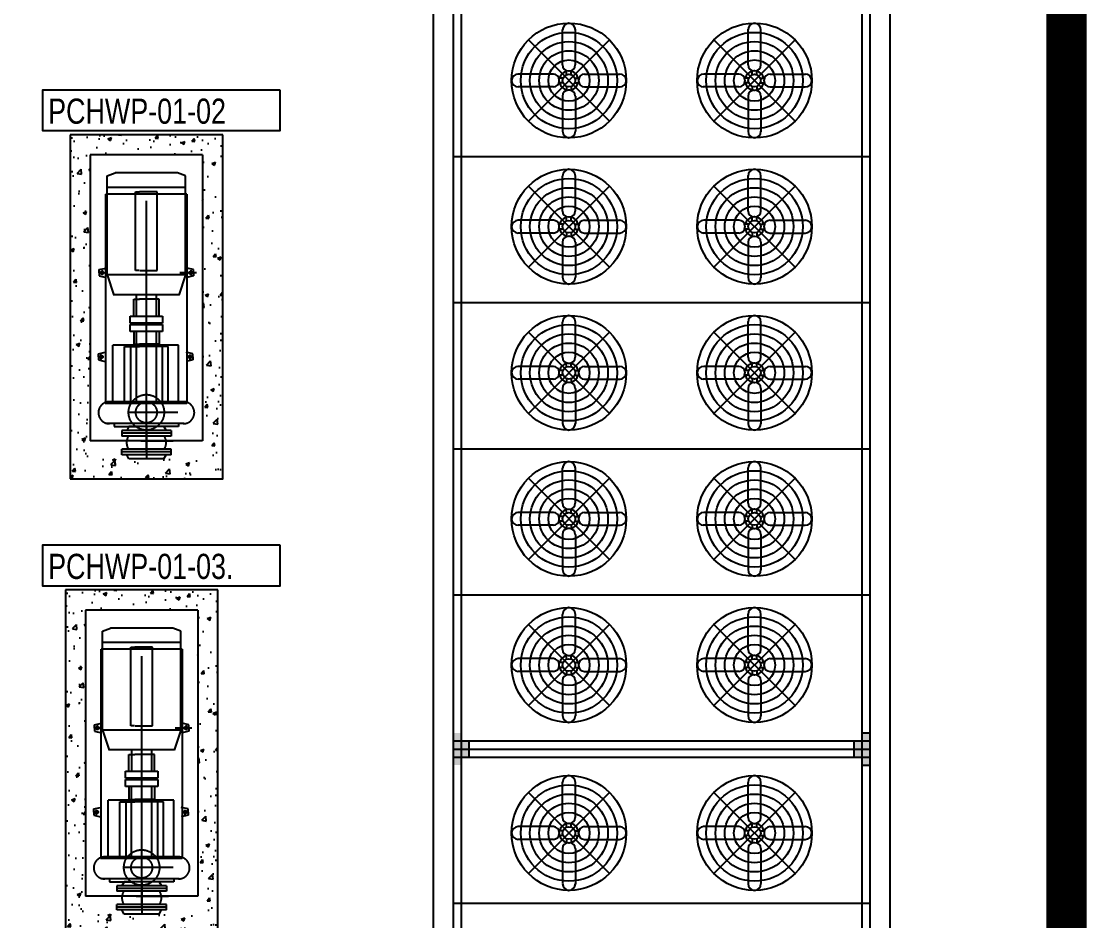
# Model space of a CAD drawing. Header units: millimetres. Extents: x -21221 to 1625077, y -149981 to 356550.
# Drawn here: x 309413 to 314710, y 138499 to 142969 of the extents above; entities that cross this region are included whole.
import ezdxf

# ---------------------------------------------------------------- set-up
doc = ezdxf.new("R2010")
doc.units = ezdxf.units.MM
doc.header["$LTSCALE"] = 1000
doc.header["$MEASUREMENT"] = 0
for name, pattern in [('CENTER', [2, 1.25, -0.25, 0.25, -0.25]), ('CENTERX2', [4, 2.5, -0.5, 0.5, -0.5]), ('DASHED', [0.75, 0.5, -0.25])]:
    doc.linetypes.add(name, pattern=pattern)
doc.layers.get('0').update_dxf_attribs({"linetype": 'CONTINUOUS'})
doc.layers.add('12- EQUIPMENT HVAC', color=12, linetype='CONTINUOUS')
doc.layers.add('HVAC-FURNITURE', color=9, linetype='CENTERX2')
doc.styles.add('STENCIL', font='stencil.shx')

# ---------------------------------------------------------------- blocks, each defined once
blk = doc.blocks.new('PCHWP-01-03')
at = {"color": 12}
for p, q in [((-279.4, 801.3), (-279.4, -621.1)), ((279.4, 801.3), (-279.4, 801.3)), ((279.4, 801.3), (279.4, -621.1)), ((-194.6, 697), (-154.3, 711.9)), ((-194.6, 639.4), (-194.6, 697)), ((154.3, 711.9), (-154.3, 711.9)), ((194.6, 697), (154.3, 711.9)), ((194.6, 639.4), (194.6, 697)), ((194.6, 639.4), (-194.6, 639.4)), ((-194.6, 204.8), (-194.6, 639.4)), ((194.6, 204.8), (194.6, 639.4)), ((-201, -434.5), (-201, 606.4)), ((-54.1, 617), (-34.2, 617)), ((-54.1, 226.4), (-54.1, 617)), ((54.1, 617), (-34.6, 617)), ((54.1, 226.4), (54.1, 617)), ((201, 606.4), (201, -434.5)), ((-234.2, 230.5), (-200.5, 238.3)), ((-234.2, 214.9), (-234.2, 230.5)), ((-234.2, 214.9), (-234.2, 199.2)), ((-220.5, 228.8), (-220.5, 203.8)), ((-36, 226.4), (-54.1, 226.4)), ((-32.8, 226.4), (54.1, 226.4)), ((234.2, 230.5), (200.5, 238.3)), ((220.5, 228.8), (220.5, 203.8)), ((234.2, 214.9), (234.2, 230.5)), ((234.2, 214.9), (234.2, 199.2)), ((-234.2, 199.2), (-200.5, 191.5)), ((194.6, 204.8), (-194.6, 204.8)), ((-194.6, 204.8), (-162.2, 104.4)), ((194.6, 204.8), (162.2, 104.4)), ((234.2, 199.2), (200.5, 191.5)), ((162.6, 105.9), (-162.6, 105.9)), ((-63.1, 83.7), (-34.2, 83.7)), ((-63.1, 1.2), (-63.1, 83.7)), ((-48.7, 0.8), (-48.7, 104.4)), ((63.1, 83.7), (-34.6, 83.7)), ((50.8, -0.7), (50.8, 104.4)), ((63.1, 1.2), (63.1, 83.7)), ((-81, -34.7), (-81, 0)), ((-81, 0), (-34.4, 0)), ((-34.4, 0), (81, 0)), ((-34.4, -34.7), (-81, -34.7)), ((-81, -41.7), (-34.4, -41.7)), ((-81, -76.4), (-81, -41.7)), ((81, -34.7), (-34.4, -34.7)), ((-34.4, -41.7), (81, -41.7)), ((81, 0), (81, -34.7)), ((81, -41.7), (81, -76.4)), ((-34.4, -76.4), (-81, -76.4)), ((-63.1, -76.4), (-63.1, -139.8)), ((81, -76.4), (-34.4, -76.4)), ((63.1, -76.4), (63.1, -139.8)), ((159.4, -144), (-167.2, -144)), ((-108.1, -426), (-108.1, -152.1)), ((-108.1, -152.1), (-33.4, -152.1)), ((-79.3, -145.2), (-79.3, -426)), ((-63.1, -139.8), (-34.2, -139.8)), ((108.1, -152.1), (-35.4, -152.1)), ((63.1, -139.8), (-34.6, -139.8)), ((79.3, -145.2), (79.3, -426)), ((108.1, -426), (108.1, -152.1)), ((-237.7, -187.3), (-204.1, -179.5)), ((-237.7, -202.9), (-237.7, -187.3)), ((-237.7, -202.9), (-237.7, -218.5)), ((-224, -216.8), (-224, -191.8)), ((230.7, -187.3), (197, -179.5)), ((217, -216.8), (217, -191.8)), ((230.7, -202.9), (230.7, -187.3)), ((230.7, -202.9), (230.7, -218.5)), ((-237.7, -218.5), (-204.1, -226.3)), ((230.7, -218.5), (197, -226.3)), ((201, -434.5), (-204.5, -434.5)), ((-159.6, -532.8), (-159.6, -549)), ((-159.6, -549), (-34.4, -549)), ((122.8, -569.4), (-122.8, -569.4)), ((-122.8, -569.4), (-122.8, -583)), ((-86.9, -549), (-98, -569.4)), ((86.9, -549), (-86.9, -549)), ((159.6, -549), (-34.4, -549)), ((86.9, -549), (98, -569.4)), ((122.8, -569.4), (122.8, -583)), ((159.6, -532.8), (159.6, -549)), ((279.4, -621.1), (-279.4, -621.1)), ((122.8, -583), (-122.8, -583)), ((-122.8, -583), (-122.8, -596.5)), ((122.8, -596.5), (-122.8, -596.5)), ((-26.7, -620.5, 45259.8), (133.9, -620.5, 45259.8)), ((-26.7, -620.5, 45259.8), (133.9, -620.5, 45259.8)), ((122.8, -583), (122.8, -596.5)), ((122.8, -662), (-122.8, -662)), ((-122.8, -675.6), (-122.8, -662)), ((122.8, -675.6), (-122.8, -675.6)), ((-122.8, -689.2), (-122.8, -675.6)), ((122.8, -675.6), (122.8, -662)), ((122.8, -689.2), (122.8, -675.6)), ((122.8, -689.2), (-122.8, -689.2)), ((-86.9, -709.6), (-98, -689.2)), ((86.9, -709.6), (-86.9, -709.6)), ((86.9, -709.6), (98, -689.2))]:
    blk.add_line(p, q, dxfattribs=at)
at = {"color": 12, "linetype": 'CENTER'}
for p, q in [((0, -677.6), (0, 711.9)), ((0, -677.6), (0, 711.9)), ((249.3, 214.9), (166.1, 214.9)), ((0, -572.6), (0, -390.5)), ((186.1, -426), (-186.1, -426)), ((157.2, -478.8), (-88.3, -478.8)), ((185.6, -534.9), (-202.6, -534.9)), ((0, -549), (0, -709.6)), ((0, -675.6), (0, -709.6))]:
    blk.add_line(p, q, dxfattribs=at)
at = {"color": 12, "linetype": 'DASHED'}
for p, q in [((201, 606.4), (-201, 606.4)), ((-49.8, -426), (-49.8, -71.2)), ((49.8, -426), (49.8, -71.2))]:
    blk.add_line(p, q, dxfattribs=at)
at = {"color": 12, "linetype": 'Continuous'}
for p, q in [((-167.2, -426), (-167.2, -144)), ((159.4, -421.2), (159.4, -144))]:
    blk.add_line(p, q, dxfattribs=at)
at = {"color": 12}
for centre, radius in [((-220.5, 214.9), 7.69), ((220.5, 214.9), 7.69), ((-224, -202.9), 7.69), ((217, -202.9), 7.69), ((0, -478.8), 88.3), ((0, -478.8), 52.5)]:
    blk.add_circle(centre, radius, dxfattribs=at)
for centre, radius, start, end in [((-184, -480.4), 54.5, 92.1357, 271.6189), ((184, -480.4), 54.5, 268.3811, 87.8643), ((-34.4, -629.3), 63.9, 149.2103, 210.7897), ((34.4, -629.3), 63.9, 329.2103, 30.7897)]:
    blk.add_arc(centre, radius, start, end, dxfattribs=at)
blk = doc.blocks.new('PCHWP-01-02')
at = {"color": 12}
for p, q in [((-302.6, 801.3), (-302.6, -621.1)), ((256.1, 801.3), (-302.6, 801.3)), ((256.1, 801.3), (256.1, -621.1)), ((-217.8, 697), (-177.6, 711.9)), ((-217.8, 639.4), (-217.8, 697)), ((131.1, 711.9), (-177.6, 711.9)), ((171.3, 697), (131.1, 711.9)), ((171.3, 639.4), (171.3, 697)), ((171.3, 639.4), (-217.8, 639.4)), ((-217.8, 204.8), (-217.8, 639.4)), ((171.3, 204.8), (171.3, 639.4)), ((-224.3, -434.5), (-224.3, 606.4)), ((-77.3, 617), (-57.5, 617)), ((-77.3, 226.4), (-77.3, 617)), ((30.8, 617), (-57.9, 617)), ((30.8, 226.4), (30.8, 617)), ((177.7, 606.4), (177.7, -434.5)), ((-257.5, 230.5), (-223.8, 238.3)), ((-257.5, 214.9), (-257.5, 230.5)), ((-257.5, 214.9), (-257.5, 199.2)), ((-243.8, 228.8), (-243.8, 203.8)), ((-59.3, 226.4), (-77.3, 226.4)), ((-56.1, 226.4), (30.8, 226.4)), ((210.9, 230.5), (177.3, 238.3)), ((197.3, 228.8), (197.3, 203.8)), ((210.9, 214.9), (210.9, 230.5)), ((210.9, 214.9), (210.9, 199.2)), ((-257.5, 199.2), (-223.8, 191.5)), ((171.3, 204.8), (-217.8, 204.8)), ((-217.8, 204.8), (-185.4, 104.4)), ((171.3, 204.8), (138.9, 104.4)), ((210.9, 199.2), (177.3, 191.5)), ((139.4, 105.9), (-185.9, 105.9)), ((-86.3, 83.7), (-57.5, 83.7)), ((-86.3, 1.2), (-86.3, 83.7)), ((-71.9, 0.8), (-71.9, 104.4)), ((39.8, 83.7), (-57.9, 83.7)), ((27.6, -0.7), (27.6, 104.4)), ((39.8, 1.2), (39.8, 83.7)), ((-104.2, -34.7), (-104.2, 0)), ((-104.2, 0), (-57.7, 0)), ((-57.7, 0), (57.7, 0)), ((-57.7, -34.7), (-104.2, -34.7)), ((-104.2, -41.7), (-57.7, -41.7)), ((-104.2, -76.4), (-104.2, -41.7)), ((57.7, -34.7), (-57.7, -34.7)), ((-57.7, -41.7), (57.7, -41.7)), ((57.7, 0), (57.7, -34.7)), ((57.7, -41.7), (57.7, -76.4)), ((-57.7, -76.4), (-104.2, -76.4)), ((-86.3, -76.4), (-86.3, -139.8)), ((57.7, -76.4), (-57.7, -76.4)), ((39.8, -76.4), (39.8, -139.8)), ((136.1, -144), (-190.4, -144)), ((-131.4, -426), (-131.4, -152.1)), ((-131.4, -152.1), (-56.7, -152.1)), ((-102.5, -145.2), (-102.5, -426)), ((-86.3, -139.8), (-57.5, -139.8)), ((84.9, -152.1), (-58.7, -152.1)), ((39.8, -139.8), (-57.9, -139.8)), ((56, -145.2), (56, -426)), ((84.9, -426), (84.9, -152.1)), ((-261, -187.3), (-227.3, -179.5)), ((-261, -202.9), (-261, -187.3)), ((-261, -202.9), (-261, -218.5)), ((-247.3, -216.8), (-247.3, -191.8)), ((207.4, -187.3), (173.8, -179.5)), ((193.8, -216.8), (193.8, -191.8)), ((207.4, -202.9), (207.4, -187.3)), ((207.4, -202.9), (207.4, -218.5)), ((-261, -218.5), (-227.3, -226.3)), ((207.4, -218.5), (173.8, -226.3)), ((177.7, -434.5), (-227.8, -434.5)), ((-182.8, -532.8), (-182.8, -549)), ((-182.8, -549), (-57.7, -549)), ((99.5, -569.4), (-146, -569.4)), ((-146, -569.4), (-146, -583)), ((-110.2, -549), (-121.2, -569.4)), ((63.7, -549), (-110.2, -549)), ((136.3, -549), (-57.7, -549)), ((63.7, -549), (74.7, -569.4)), ((99.5, -569.4), (99.5, -583)), ((136.3, -532.8), (136.3, -549)), ((256.1, -621.1), (-302.6, -621.1)), ((99.5, -583), (-146, -583)), ((-146, -583), (-146, -596.5)), ((99.5, -596.5), (-146, -596.5)), ((-50, -620.5, 45259.8), (110.6, -620.5, 45259.8)), ((-50, -620.5, 45259.8), (110.6, -620.5, 45259.8)), ((99.5, -583), (99.5, -596.5)), ((99.5, -662), (-146, -662)), ((-146, -675.6), (-146, -662)), ((99.5, -675.6), (-146, -675.6)), ((-146, -689.2), (-146, -675.6)), ((99.5, -675.6), (99.5, -662)), ((99.5, -689.2), (99.5, -675.6)), ((99.5, -689.2), (-146, -689.2)), ((-110.2, -709.6), (-121.2, -689.2)), ((63.7, -709.6), (-110.2, -709.6)), ((63.7, -709.6), (74.7, -689.2))]:
    blk.add_line(p, q, dxfattribs=at)
at = {"color": 12, "linetype": 'CENTER'}
for p, q in [((-23.3, -677.6), (-23.3, 711.9)), ((-23.3, -677.6), (-23.3, 711.9)), ((226, 214.9), (142.8, 214.9)), ((-23.3, -572.6), (-23.3, -390.5)), ((162.8, -426), (-209.3, -426)), ((133.9, -478.8), (-111.6, -478.8)), ((162.3, -534.9), (-225.9, -534.9)), ((-23.3, -549), (-23.3, -709.6)), ((-23.3, -675.6), (-23.3, -709.6))]:
    blk.add_line(p, q, dxfattribs=at)
at = {"color": 12, "linetype": 'DASHED'}
for p, q in [((177.7, 606.4), (-224.3, 606.4)), ((-73.1, -426), (-73.1, -71.2)), ((26.6, -426), (26.6, -71.2))]:
    blk.add_line(p, q, dxfattribs=at)
at = {"color": 12, "linetype": 'Continuous'}
for p, q in [((-190.4, -426), (-190.4, -144)), ((136.1, -421.2), (136.1, -144))]:
    blk.add_line(p, q, dxfattribs=at)
at = {"color": 12}
for centre, radius in [((-243.8, 214.9), 7.69), ((197.3, 214.9), 7.69), ((-247.3, -202.9), 7.69), ((193.8, -202.9), 7.69), ((-23.3, -478.8), 88.3), ((-23.3, -478.8), 52.5)]:
    blk.add_circle(centre, radius, dxfattribs=at)
for centre, radius, start, end in [((-207.3, -480.4), 54.5, 92.1357, 271.6189), ((160.8, -480.4), 54.5, 268.3811, 87.8643), ((-57.7, -629.3), 63.9, 149.2103, 210.7897), ((11.2, -629.3), 63.9, 329.2103, 30.7897)]:
    blk.add_arc(centre, radius, start, end, dxfattribs=at)
blk = doc.blocks.new('chiller-no-02')
h = blk.add_hatch(color=256)
h.paths.add_polyline_path([(-80, 1036.5), (-40, 1036.5), (-40, 996.5), (-80, 996.5)])
h.paths.add_polyline_path([(-40, 996.5), (-40, 1036.5), (0, 1036.5), (0, 996.5)])
h.paths.add_polyline_path([(0, 996.5), (0, 956.5), (-40, 956.5), (-40, 996.5)])
h.paths.add_polyline_path([(0, 996.5), (40, 996.5), (40, 956.5), (0, 956.5)])
h.paths.add_polyline_path([(40, 1036.5), (40, 996.5), (0, 996.5), (0, 1036.5)])
h.paths.add_polyline_path([(80, 996.5), (40, 996.5), (40, 1036.5), (80, 1036.5)])
h = blk.add_hatch(color=256)
h.paths.add_polyline_path([(-80, -1036.5), (-40, -1036.5), (-40, -996.5), (-80, -996.5)])
h.paths.add_polyline_path([(-40, -996.5), (-40, -1036.5), (0, -1036.5), (0, -996.5)])
h.paths.add_polyline_path([(0, -996.5), (0, -956.5), (-40, -956.5), (-40, -996.5)])
h.paths.add_polyline_path([(0, -996.5), (40, -996.5), (40, -956.5), (0, -956.5)])
h.paths.add_polyline_path([(40, -1036.5), (40, -996.5), (0, -996.5), (0, -1036.5)])
h.paths.add_polyline_path([(80, -996.5), (40, -996.5), (40, -1036.5), (80, -1036.5)])
for p, q in [((-766.3, 1036.5), (-766.3, -1036.5)), ((-40, 1036.5), (-40, -1036.5)), ((0, 1036.5), (0, -1036.5)), ((40, 1036.5), (40, -1036.5)), ((766.3, 1036.5), (766.3, -1036.5)), ((1492.6, 1036.5), (1492.6, -1036.5)), ((2218.8, 1036.5), (2218.8, -1036.5)), ((2945.1, 1036.5), (2945.1, -1036.5)), ((-80, -996.5), (-80, -1036.5)), ((-40, -996.5), (-40, -1036.5)), ((40, -996.5), (40, -1036.5)), ((80, -996.5), (80, -1036.5))]:
    blk.add_line(p, q)
at = {"color": 9}
for p, q in [((-449.4, 538.7), (-449.4, 715.7)), ((-385.7, 538.7), (-385.7, 713)), ((385.7, 538.7), (385.7, 713)), ((449.4, 538.7), (449.4, 715.7)), ((1112, 538.7), (1112, 713)), ((1175.6, 538.7), (1175.6, 715.7)), ((1838.2, 538.7), (1838.2, 713)), ((1901.9, 538.7), (1901.9, 715.7)), ((2564.5, 538.7), (2564.5, 713)), ((2628.2, 538.7), (2628.2, 715.7)), ((3290.8, 538.7), (3290.8, 713)), ((3354.5, 538.7), (3354.5, 715.7)), ((-619.2, 259.6), (-215.8, 663)), ((-619.2, 663), (-215.8, 259.6)), ((619.2, 259.6), (215.8, 663)), ((619.2, 663), (215.8, 259.6)), ((1345.5, 259.6), (942.1, 663)), ((1345.5, 663), (942.1, 259.6)), ((2071.8, 259.6), (1668.4, 663)), ((2071.8, 663), (1668.4, 259.6)), ((2798, 259.6), (2394.7, 663)), ((2798, 663), (2394.7, 259.6)), ((3524.3, 259.6), (3121, 663)), ((3524.3, 663), (3121, 259.6)), ((-494.9, 493.1), (-669.2, 493.1)), ((-429.3, 490.3), (-429.3, 510.9)), ((-415, 509.4), (-420, 509.4)), ((-405.8, 490.3), (-405.8, 510.9)), ((-340.1, 493.1), (-163.1, 493.1)), ((340.1, 493.1), (163.1, 493.1)), ((405.8, 490.3), (405.8, 510.9)), ((415, 509.4), (420, 509.4)), ((429.3, 490.3), (429.3, 510.9)), ((494.9, 493.1), (669.2, 493.1)), ((1066.4, 493.1), (889.3, 493.1)), ((1132.1, 490.3), (1132.1, 510.9)), ((1141.3, 509.4), (1146.3, 509.4)), ((1155.5, 490.3), (1155.5, 510.9)), ((1221.2, 493.1), (1395.5, 493.1)), ((1792.7, 493.1), (1615.6, 493.1)), ((1858.3, 490.3), (1858.3, 510.9)), ((1867.6, 509.4), (1872.6, 509.4)), ((1881.8, 490.3), (1881.8, 510.9)), ((1947.5, 493.1), (2121.8, 493.1)), ((2518.9, 493.1), (2341.9, 493.1)), ((2584.6, 490.3), (2584.6, 510.9)), ((2593.8, 509.4), (2598.9, 509.4)), ((2608.1, 490.3), (2608.1, 510.9)), ((2673.8, 493.1), (2848, 493.1)), ((3245.2, 493.1), (3068.2, 493.1)), ((3310.9, 490.3), (3310.9, 510.9)), ((3320.1, 509.4), (3325.1, 509.4)), ((3334.4, 490.3), (3334.4, 510.9)), ((3400.1, 493.1), (3574.3, 493.1)), ((-494.9, 429.4), (-672, 429.4)), ((-446.6, 473), (-467.1, 473)), ((-446.6, 449.6), (-467.1, 449.6)), ((-465.6, 463.8), (-465.6, 458.8)), ((-429.3, 432.2), (-429.3, 411.7)), ((-405.8, 432.2), (-405.8, 411.7)), ((-388.5, 473), (-367.9, 473)), ((-388.5, 449.6), (-367.9, 449.6)), ((-369.4, 458.8), (-369.4, 463.8)), ((-340.1, 429.4), (-165.8, 429.4)), ((340.1, 429.4), (165.8, 429.4)), ((388.5, 473), (367.9, 473)), ((388.5, 449.6), (367.9, 449.6)), ((369.4, 458.8), (369.4, 463.8)), ((405.8, 432.2), (405.8, 411.7)), ((429.3, 432.2), (429.3, 411.7)), ((446.6, 473), (467.1, 473)), ((446.6, 449.6), (467.1, 449.6)), ((465.6, 463.8), (465.6, 458.8)), ((494.9, 429.4), (672, 429.4)), ((1066.4, 429.4), (892.1, 429.4)), ((1114.7, 473), (1094.2, 473)), ((1114.7, 449.6), (1094.2, 449.6)), ((1095.7, 458.8), (1095.7, 463.8)), ((1132.1, 432.2), (1132.1, 411.7)), ((1155.5, 432.2), (1155.5, 411.7)), ((1172.9, 473), (1193.4, 473)), ((1172.9, 449.6), (1193.4, 449.6)), ((1191.9, 463.8), (1191.9, 458.8)), ((1221.2, 429.4), (1398.3, 429.4)), ((1792.7, 429.4), (1618.4, 429.4)), ((1841, 473), (1820.5, 473)), ((1841, 449.6), (1820.5, 449.6)), ((1822, 458.8), (1822, 463.8)), ((1858.3, 432.2), (1858.3, 411.7)), ((1881.8, 432.2), (1881.8, 411.7)), ((1899.1, 473), (1919.7, 473)), ((1899.1, 449.6), (1919.7, 449.6)), ((1918.2, 463.8), (1918.2, 458.8)), ((1947.5, 429.4), (2124.5, 429.4)), ((2518.9, 429.4), (2344.7, 429.4)), ((2567.3, 473), (2546.8, 473)), ((2567.3, 449.6), (2546.8, 449.6)), ((2548.3, 458.8), (2548.3, 463.8)), ((2584.6, 432.2), (2584.6, 411.7)), ((2608.1, 432.2), (2608.1, 411.7)), ((2625.4, 473), (2645.9, 473)), ((2625.4, 449.6), (2645.9, 449.6)), ((2644.4, 463.8), (2644.4, 458.8)), ((2673.8, 429.4), (2850.8, 429.4)), ((3245.2, 429.4), (3070.9, 429.4)), ((3293.6, 473), (3273.1, 473)), ((3293.6, 449.6), (3273.1, 449.6)), ((3274.5, 458.8), (3274.5, 463.8)), ((3310.9, 432.2), (3310.9, 411.7)), ((3334.4, 432.2), (3334.4, 411.7)), ((3351.7, 473), (3372.2, 473)), ((3351.7, 449.6), (3372.2, 449.6)), ((3370.7, 463.8), (3370.7, 458.8)), ((3400.1, 429.4), (3577.1, 429.4)), ((-449.4, 383.9), (-449.4, 209.6)), ((-420, 413.2), (-415, 413.2)), ((-385.7, 383.9), (-385.7, 206.8)), ((385.7, 383.9), (385.7, 206.8)), ((420, 413.2), (415, 413.2)), ((449.4, 383.9), (449.4, 209.6)), ((1112, 383.9), (1112, 206.8)), ((1146.3, 413.2), (1141.3, 413.2)), ((1175.6, 383.9), (1175.6, 209.6)), ((1838.2, 383.9), (1838.2, 206.8)), ((1872.6, 413.2), (1867.6, 413.2)), ((1901.9, 383.9), (1901.9, 209.6)), ((2564.5, 383.9), (2564.5, 206.8)), ((2598.9, 413.2), (2593.8, 413.2)), ((2628.2, 383.9), (2628.2, 209.6)), ((3290.8, 383.9), (3290.8, 206.8)), ((3325.1, 413.2), (3320.1, 413.2)), ((3354.5, 383.9), (3354.5, 209.6)), ((-449.4, -383.9), (-449.4, -209.6)), ((-385.7, -383.9), (-385.7, -206.8)), ((385.7, -383.9), (385.7, -206.8)), ((449.4, -383.9), (449.4, -209.6)), ((1112, -383.9), (1112, -206.8)), ((1175.6, -383.9), (1175.6, -209.6)), ((1838.2, -383.9), (1838.2, -206.8)), ((1901.9, -383.9), (1901.9, -209.6)), ((2564.5, -383.9), (2564.5, -206.8)), ((2628.2, -383.9), (2628.2, -209.6)), ((3290.8, -383.9), (3290.8, -206.8)), ((3354.5, -383.9), (3354.5, -209.6)), ((-619.2, -259.6), (-215.8, -663)), ((-619.2, -663), (-215.8, -259.6)), ((619.2, -259.6), (215.8, -663)), ((619.2, -663), (215.8, -259.6)), ((1345.5, -259.6), (942.1, -663)), ((1345.5, -663), (942.1, -259.6)), ((2071.8, -259.6), (1668.4, -663)), ((2071.8, -663), (1668.4, -259.6)), ((2798, -259.6), (2394.7, -663)), ((2798, -663), (2394.7, -259.6)), ((3524.3, -259.6), (3121, -663)), ((3524.3, -663), (3121, -259.6)), ((-429.3, -432.2), (-429.3, -411.7)), ((-420, -413.2), (-415, -413.2)), ((-405.8, -432.2), (-405.8, -411.7)), ((405.8, -432.2), (405.8, -411.7)), ((420, -413.2), (415, -413.2)), ((429.3, -432.2), (429.3, -411.7)), ((1132.1, -432.2), (1132.1, -411.7)), ((1146.3, -413.2), (1141.3, -413.2)), ((1155.5, -432.2), (1155.5, -411.7)), ((1858.3, -432.2), (1858.3, -411.7)), ((1872.6, -413.2), (1867.6, -413.2)), ((1881.8, -432.2), (1881.8, -411.7)), ((2584.6, -432.2), (2584.6, -411.7)), ((2598.9, -413.2), (2593.8, -413.2)), ((2608.1, -432.2), (2608.1, -411.7)), ((3310.9, -432.2), (3310.9, -411.7)), ((3325.1, -413.2), (3320.1, -413.2)), ((3334.4, -432.2), (3334.4, -411.7)), ((-494.9, -429.4), (-672, -429.4)), ((-446.6, -449.6), (-467.1, -449.6)), ((-446.6, -473), (-467.1, -473)), ((-465.6, -463.8), (-465.6, -458.8)), ((-388.5, -449.6), (-367.9, -449.6)), ((-388.5, -473), (-367.9, -473)), ((-369.4, -458.8), (-369.4, -463.8)), ((-340.1, -429.4), (-165.8, -429.4)), ((340.1, -429.4), (165.8, -429.4)), ((388.5, -449.6), (367.9, -449.6)), ((388.5, -473), (367.9, -473)), ((369.4, -458.8), (369.4, -463.8)), ((446.6, -449.6), (467.1, -449.6)), ((446.6, -473), (467.1, -473)), ((465.6, -463.8), (465.6, -458.8)), ((494.9, -429.4), (672, -429.4)), ((1066.4, -429.4), (892.1, -429.4)), ((1114.7, -449.6), (1094.2, -449.6)), ((1114.7, -473), (1094.2, -473)), ((1095.7, -458.8), (1095.7, -463.8)), ((1172.9, -449.6), (1193.4, -449.6)), ((1172.9, -473), (1193.4, -473)), ((1191.9, -463.8), (1191.9, -458.8)), ((1221.2, -429.4), (1398.3, -429.4)), ((1792.7, -429.4), (1618.4, -429.4)), ((1841, -449.6), (1820.5, -449.6)), ((1841, -473), (1820.5, -473)), ((1822, -458.8), (1822, -463.8)), ((1899.1, -449.6), (1919.7, -449.6)), ((1899.1, -473), (1919.7, -473)), ((1918.2, -463.8), (1918.2, -458.8)), ((1947.5, -429.4), (2124.5, -429.4)), ((2518.9, -429.4), (2344.7, -429.4)), ((2567.3, -449.6), (2546.8, -449.6)), ((2567.3, -473), (2546.8, -473)), ((2548.3, -458.8), (2548.3, -463.8)), ((2625.4, -449.6), (2645.9, -449.6)), ((2625.4, -473), (2645.9, -473)), ((2644.4, -463.8), (2644.4, -458.8)), ((2673.8, -429.4), (2850.8, -429.4)), ((3245.2, -429.4), (3070.9, -429.4)), ((3293.6, -449.6), (3273.1, -449.6)), ((3293.6, -473), (3273.1, -473)), ((3274.5, -458.8), (3274.5, -463.8)), ((3351.7, -449.6), (3372.2, -449.6)), ((3351.7, -473), (3372.2, -473)), ((3370.7, -463.8), (3370.7, -458.8)), ((3400.1, -429.4), (3577.1, -429.4)), ((-494.9, -493.1), (-669.2, -493.1)), ((-429.3, -490.3), (-429.3, -510.9)), ((-415, -509.4), (-420, -509.4)), ((-405.8, -490.3), (-405.8, -510.9)), ((-340.1, -493.1), (-163.1, -493.1)), ((340.1, -493.1), (163.1, -493.1)), ((405.8, -490.3), (405.8, -510.9)), ((415, -509.4), (420, -509.4)), ((429.3, -490.3), (429.3, -510.9)), ((494.9, -493.1), (669.2, -493.1)), ((1066.4, -493.1), (889.3, -493.1)), ((1132.1, -490.3), (1132.1, -510.9)), ((1141.3, -509.4), (1146.3, -509.4)), ((1155.5, -490.3), (1155.5, -510.9)), ((1221.2, -493.1), (1395.5, -493.1)), ((1792.7, -493.1), (1615.6, -493.1)), ((1858.3, -490.3), (1858.3, -510.9)), ((1867.6, -509.4), (1872.6, -509.4)), ((1881.8, -490.3), (1881.8, -510.9)), ((1947.5, -493.1), (2121.8, -493.1)), ((2518.9, -493.1), (2341.9, -493.1)), ((2584.6, -490.3), (2584.6, -510.9)), ((2593.8, -509.4), (2598.9, -509.4)), ((2608.1, -490.3), (2608.1, -510.9)), ((2673.8, -493.1), (2848, -493.1)), ((3245.2, -493.1), (3068.2, -493.1)), ((3310.9, -490.3), (3310.9, -510.9)), ((3320.1, -509.4), (3325.1, -509.4)), ((3334.4, -490.3), (3334.4, -510.9)), ((3400.1, -493.1), (3574.3, -493.1)), ((-449.4, -538.7), (-449.4, -715.7)), ((-385.7, -538.7), (-385.7, -713)), ((385.7, -538.7), (385.7, -713)), ((449.4, -538.7), (449.4, -715.7)), ((1112, -538.7), (1112, -713)), ((1175.6, -538.7), (1175.6, -715.7)), ((1838.2, -538.7), (1838.2, -713)), ((1901.9, -538.7), (1901.9, -715.7)), ((2564.5, -538.7), (2564.5, -713)), ((2628.2, -538.7), (2628.2, -715.7)), ((3290.8, -538.7), (3290.8, -713)), ((3354.5, -538.7), (3354.5, -715.7))]:
    blk.add_line(p, q, dxfattribs=at)
for points in [[(-6716.5, 1136.5), (-6716.5, -1136.5), (6716.5, -1136.5), (6716.5, 1136.5)], [(-6616.5, 1036.5), (-6616.5, -1036.5), (6616.5, -1036.5), (6616.5, 1036.5)], [(-6576.5, 996.5), (-6576.5, -996.5), (6576.5, -996.5), (6576.5, 996.5)]]:
    blk.add_lwpolyline(points, close=True)
for points in [[(6576.5, -956.5), (6576.5, 1036.5), (-6576.5, 1036.5), (-6576.5, -956.5)], [(-40, 956.5), (40, 956.5)], [(-40, -956.5), (40, -956.5)]]:
    blk.add_lwpolyline(points)
for centre, radius in [((-417.5, 461.3), 285.2), ((417.5, 461.3), 285.2), ((1143.8, 461.3), 285.2), ((1870.1, 461.3), 285.2), ((2596.4, 461.3), 285.2), ((3322.6, 461.3), 285.2), ((-417.5, 461.3), 239.5), ((417.5, 461.3), 239.5), ((1143.8, 461.3), 239.5), ((1870.1, 461.3), 239.5), ((2596.4, 461.3), 239.5), ((3322.6, 461.3), 239.5), ((-417.5, 461.3), 193.7), ((417.5, 461.3), 193.7), ((1143.8, 461.3), 193.7), ((1870.1, 461.3), 193.7), ((2596.4, 461.3), 193.7), ((3322.6, 461.3), 193.7), ((-417.5, 461.3), 147.9), ((417.5, 461.3), 147.9), ((1143.8, 461.3), 147.9), ((1870.1, 461.3), 147.9), ((2596.4, 461.3), 147.9), ((3322.6, 461.3), 147.9), ((-417.5, 461.3), 102.2), ((417.5, 461.3), 102.2), ((1143.8, 461.3), 102.2), ((1870.1, 461.3), 102.2), ((2596.4, 461.3), 102.2), ((3322.6, 461.3), 102.2), ((-417.5, 461.3), 31.3), ((-417.5, 461.3), 31.3), ((-417.5, 461.3), 31.3), ((-417.5, 461.3), 31.3), ((417.5, 461.3), 31.3), ((417.5, 461.3), 31.3), ((417.5, 461.3), 31.3), ((417.5, 461.3), 31.3), ((1143.8, 461.3), 31.3), ((1143.8, 461.3), 31.3), ((1143.8, 461.3), 31.3), ((1143.8, 461.3), 31.3), ((1870.1, 461.3), 31.3), ((1870.1, 461.3), 31.3), ((1870.1, 461.3), 31.3), ((1870.1, 461.3), 31.3), ((2596.4, 461.3), 31.3), ((2596.4, 461.3), 31.3), ((2596.4, 461.3), 31.3), ((2596.4, 461.3), 31.3), ((3322.6, 461.3), 31.3), ((3322.6, 461.3), 31.3), ((3322.6, 461.3), 31.3), ((3322.6, 461.3), 31.3), ((-417.5, -461.3), 285.2), ((417.5, -461.3), 285.2), ((1143.8, -461.3), 285.2), ((1870.1, -461.3), 285.2), ((2596.4, -461.3), 285.2), ((3322.6, -461.3), 285.2), ((-417.5, -461.3), 239.5), ((417.5, -461.3), 239.5), ((1143.8, -461.3), 239.5), ((1870.1, -461.3), 239.5), ((2596.4, -461.3), 239.5), ((3322.6, -461.3), 239.5), ((-417.5, -461.3), 193.7), ((-417.5, -461.3), 147.9), ((417.5, -461.3), 193.7), ((417.5, -461.3), 147.9), ((1143.8, -461.3), 193.7), ((1143.8, -461.3), 147.9), ((1870.1, -461.3), 193.7), ((1870.1, -461.3), 147.9), ((2596.4, -461.3), 193.7), ((2596.4, -461.3), 147.9), ((3322.6, -461.3), 193.7), ((3322.6, -461.3), 147.9), ((-417.5, -461.3), 102.2), ((417.5, -461.3), 102.2), ((1143.8, -461.3), 102.2), ((1870.1, -461.3), 102.2), ((2596.4, -461.3), 102.2), ((3322.6, -461.3), 102.2), ((-417.5, -461.3), 31.3), ((-417.5, -461.3), 31.3), ((-417.5, -461.3), 31.3), ((-417.5, -461.3), 31.3), ((417.5, -461.3), 31.3), ((417.5, -461.3), 31.3), ((417.5, -461.3), 31.3), ((417.5, -461.3), 31.3), ((1143.8, -461.3), 31.3), ((1143.8, -461.3), 31.3), ((1143.8, -461.3), 31.3), ((1143.8, -461.3), 31.3), ((1870.1, -461.3), 31.3), ((1870.1, -461.3), 31.3), ((1870.1, -461.3), 31.3), ((1870.1, -461.3), 31.3), ((2596.4, -461.3), 31.3), ((2596.4, -461.3), 31.3), ((2596.4, -461.3), 31.3), ((2596.4, -461.3), 31.3), ((3322.6, -461.3), 31.3), ((3322.6, -461.3), 31.3), ((3322.6, -461.3), 31.3), ((3322.6, -461.3), 31.3)]:
    blk.add_circle(centre, radius, dxfattribs=at)
for centre, radius, start, end in [((-415.8, 712.9), 33.6, 93.0001, 179.9416), ((-419.3, 712.9), 33.6, 0.0584, 86.9999), ((419.3, 712.9), 33.6, 93.0001, 179.9416), ((415.8, 712.9), 33.6, 0.0584, 86.9999), ((1145.6, 712.9), 33.6, 93.0001, 179.9416), ((1142, 712.9), 33.6, 0.0584, 86.9999), ((1871.8, 712.9), 33.6, 93.0001, 179.9416), ((1868.3, 712.9), 33.6, 0.0584, 86.9999), ((2598.1, 712.9), 33.6, 93.0001, 179.9416), ((2594.6, 712.9), 33.6, 0.0584, 86.9999), ((3324.4, 712.9), 33.6, 93.0001, 179.9416), ((3320.9, 712.9), 33.6, 0.0584, 86.9999), ((-420, 538.7), 29.3, 180, 270), ((-415, 538.7), 29.3, 270, 0), ((415, 538.7), 29.3, 180, 270), ((420, 538.7), 29.3, 270, 0), ((1141.3, 538.7), 29.3, 180, 270), ((1146.3, 538.7), 29.3, 270, 0), ((1867.6, 538.7), 29.3, 180, 270), ((1872.6, 538.7), 29.3, 270, 0), ((2593.8, 538.7), 29.3, 180, 270), ((2598.9, 538.7), 29.3, 270, 0), ((3320.1, 538.7), 29.3, 180, 270), ((3325.1, 538.7), 29.3, 270, 0), ((-669.2, 459.5), 33.6, 90.0584, 176.9999), ((-494.9, 463.8), 29.3, 0, 90), ((-417.5, 461.3), 48.1, 104.1169, 165.8831), ((-417.5, 461.3), 48.1, 14.1169, 75.8831), ((-340.1, 463.8), 29.3, 90, 180), ((-165.9, 459.5), 33.6, 3.0001, 89.9416), ((165.9, 459.5), 33.6, 90.0584, 176.9999), ((340.1, 463.8), 29.3, 0, 90), ((417.5, 461.3), 48.1, 104.1169, 165.8831), ((417.5, 461.3), 48.1, 14.1169, 75.8831), ((494.9, 463.8), 29.3, 90, 180), ((669.2, 459.5), 33.6, 3.0001, 89.9416), ((892.1, 459.5), 33.6, 90.0584, 176.9999), ((1066.4, 463.8), 29.3, 0, 90), ((1143.8, 461.3), 48.1, 104.1169, 165.8831), ((1143.8, 461.3), 48.1, 14.1169, 75.8831), ((1221.2, 463.8), 29.3, 90, 180), ((1395.5, 459.5), 33.6, 3.0001, 89.9416), ((1618.4, 459.5), 33.6, 90.0584, 176.9999), ((1792.7, 463.8), 29.3, 0, 90), ((1870.1, 461.3), 48.1, 104.1169, 165.8831), ((1870.1, 461.3), 48.1, 14.1169, 75.8831), ((1947.5, 463.8), 29.3, 90, 180), ((2121.7, 459.5), 33.6, 3.0001, 89.9416), ((2344.7, 459.5), 33.6, 90.0584, 176.9999), ((2518.9, 463.8), 29.3, 0, 90), ((2596.4, 461.3), 48.1, 104.1169, 165.8831), ((2596.4, 461.3), 48.1, 14.1169, 75.8831), ((2673.8, 463.8), 29.3, 90, 180), ((2848, 459.5), 33.6, 3.0001, 89.9416), ((3071, 459.5), 33.6, 90.0584, 176.9999), ((3245.2, 463.8), 29.3, 0, 90), ((3322.6, 461.3), 48.1, 104.1169, 165.8831), ((3322.6, 461.3), 48.1, 14.1169, 75.8831), ((3400.1, 463.8), 29.3, 90, 180), ((3574.3, 459.5), 33.6, 3.0001, 89.9416), ((-669.2, 463), 33.6, 183.0001, 269.9416), ((-494.9, 458.8), 29.3, 270, 0), ((-417.5, 461.3), 48.1, 194.1169, 255.8831), ((-417.5, 461.3), 48.1, 284.1169, 345.8831), ((-340.1, 458.8), 29.3, 180, 270), ((-165.9, 463), 33.6, 270.0584, 356.9999), ((165.9, 463), 33.6, 183.0001, 269.9416), ((340.1, 458.8), 29.3, 270, 0), ((417.5, 461.3), 48.1, 194.1169, 255.8831), ((417.5, 461.3), 48.1, 284.1169, 345.8831), ((494.9, 458.8), 29.3, 180, 270), ((669.2, 463), 33.6, 270.0584, 356.9999), ((892.1, 463), 33.6, 183.0001, 269.9416), ((1066.4, 458.8), 29.3, 270, 0), ((1143.8, 461.3), 48.1, 194.1169, 255.8831), ((1143.8, 461.3), 48.1, 284.1169, 345.8831), ((1221.2, 458.8), 29.3, 180, 270), ((1395.5, 463), 33.6, 270.0584, 356.9999), ((1618.4, 463), 33.6, 183.0001, 269.9416), ((1792.7, 458.8), 29.3, 270, 0), ((1870.1, 461.3), 48.1, 194.1169, 255.8831), ((1870.1, 461.3), 48.1, 284.1169, 345.8831), ((1947.5, 458.8), 29.3, 180, 270), ((2121.7, 463), 33.6, 270.0584, 356.9999), ((2344.7, 463), 33.6, 183.0001, 269.9416), ((2518.9, 458.8), 29.3, 270, 0), ((2596.4, 461.3), 48.1, 194.1169, 255.8831), ((2596.4, 461.3), 48.1, 284.1169, 345.8831), ((2673.8, 458.8), 29.3, 180, 270), ((2848, 463), 33.6, 270.0584, 356.9999), ((3071, 463), 33.6, 183.0001, 269.9416), ((3245.2, 458.8), 29.3, 270, 0), ((3322.6, 461.3), 48.1, 194.1169, 255.8831), ((3322.6, 461.3), 48.1, 284.1169, 345.8831), ((3400.1, 458.8), 29.3, 180, 270), ((3574.3, 463), 33.6, 270.0584, 356.9999), ((-420, 383.9), 29.3, 90, 180), ((-415, 383.9), 29.3, 0, 90), ((415, 383.9), 29.3, 90, 180), ((420, 383.9), 29.3, 0, 90), ((1141.3, 383.9), 29.3, 90, 180), ((1146.3, 383.9), 29.3, 0, 90), ((1867.6, 383.9), 29.3, 90, 180), ((1872.6, 383.9), 29.3, 0, 90), ((2593.8, 383.9), 29.3, 90, 180), ((2598.9, 383.9), 29.3, 0, 90), ((3320.1, 383.9), 29.3, 90, 180), ((3325.1, 383.9), 29.3, 0, 90), ((-415.8, 209.6), 33.6, 180.0584, 266.9999), ((-419.3, 209.6), 33.6, 273.0001, 359.9416), ((419.3, 209.6), 33.6, 180.0584, 266.9999), ((415.8, 209.6), 33.6, 273.0001, 359.9416), ((1145.6, 209.6), 33.6, 180.0584, 266.9999), ((1142, 209.6), 33.6, 273.0001, 359.9416), ((1871.8, 209.6), 33.6, 180.0584, 266.9999), ((1868.3, 209.6), 33.6, 273.0001, 359.9416), ((2598.1, 209.6), 33.6, 180.0584, 266.9999), ((2594.6, 209.6), 33.6, 273.0001, 359.9416), ((3324.4, 209.6), 33.6, 180.0584, 266.9999), ((3320.9, 209.6), 33.6, 273.0001, 359.9416), ((-415.8, -209.6), 33.6, 93.0001, 179.9416), ((-419.3, -209.6), 33.6, 0.0584, 86.9999), ((419.3, -209.6), 33.6, 93.0001, 179.9416), ((415.8, -209.6), 33.6, 0.0584, 86.9999), ((1145.6, -209.6), 33.6, 93.0001, 179.9416), ((1142, -209.6), 33.6, 0.0584, 86.9999), ((1871.8, -209.6), 33.6, 93.0001, 179.9416), ((1868.3, -209.6), 33.6, 0.0584, 86.9999), ((2598.1, -209.6), 33.6, 93.0001, 179.9416), ((2594.6, -209.6), 33.6, 0.0584, 86.9999), ((3324.4, -209.6), 33.6, 93.0001, 179.9416), ((3320.9, -209.6), 33.6, 0.0584, 86.9999), ((-417.5, -461.3), 48.1, 104.1169, 165.8831), ((-420, -383.9), 29.3, 180, 270), ((-415, -383.9), 29.3, 270, 0), ((-417.5, -461.3), 48.1, 14.1169, 75.8831), ((417.5, -461.3), 48.1, 104.1169, 165.8831), ((415, -383.9), 29.3, 180, 270), ((420, -383.9), 29.3, 270, 0), ((417.5, -461.3), 48.1, 14.1169, 75.8831), ((1143.8, -461.3), 48.1, 104.1169, 165.8831), ((1141.3, -383.9), 29.3, 180, 270), ((1146.3, -383.9), 29.3, 270, 0), ((1143.8, -461.3), 48.1, 14.1169, 75.8831), ((1870.1, -461.3), 48.1, 104.1169, 165.8831), ((1867.6, -383.9), 29.3, 180, 270), ((1872.6, -383.9), 29.3, 270, 0), ((1870.1, -461.3), 48.1, 14.1169, 75.8831), ((2596.4, -461.3), 48.1, 104.1169, 165.8831), ((2593.8, -383.9), 29.3, 180, 270), ((2598.9, -383.9), 29.3, 270, 0), ((2596.4, -461.3), 48.1, 14.1169, 75.8831), ((3322.6, -461.3), 48.1, 104.1169, 165.8831), ((3320.1, -383.9), 29.3, 180, 270), ((3325.1, -383.9), 29.3, 270, 0), ((3322.6, -461.3), 48.1, 14.1169, 75.8831), ((-669.2, -463), 33.6, 90.0584, 176.9999), ((-669.2, -459.5), 33.6, 183.0001, 269.9416), ((-494.9, -458.8), 29.3, 0, 90), ((-494.9, -463.8), 29.3, 270, 0), ((-417.5, -461.3), 48.1, 194.1169, 255.8831), ((-417.5, -461.3), 48.1, 284.1169, 345.8831), ((-340.1, -458.8), 29.3, 90, 180), ((-340.1, -463.8), 29.3, 180, 270), ((-165.9, -463), 33.6, 3.0001, 89.9416), ((-165.9, -459.5), 33.6, 270.0584, 356.9999), ((165.9, -463), 33.6, 90.0584, 176.9999), ((165.9, -459.5), 33.6, 183.0001, 269.9416), ((340.1, -458.8), 29.3, 0, 90), ((340.1, -463.8), 29.3, 270, 0), ((417.5, -461.3), 48.1, 194.1169, 255.8831), ((417.5, -461.3), 48.1, 284.1169, 345.8831), ((494.9, -458.8), 29.3, 90, 180), ((494.9, -463.8), 29.3, 180, 270), ((669.2, -463), 33.6, 3.0001, 89.9416), ((669.2, -459.5), 33.6, 270.0584, 356.9999), ((892.1, -463), 33.6, 90.0584, 176.9999), ((892.1, -459.5), 33.6, 183.0001, 269.9416), ((1066.4, -458.8), 29.3, 0, 90), ((1066.4, -463.8), 29.3, 270, 0), ((1143.8, -461.3), 48.1, 194.1169, 255.8831), ((1143.8, -461.3), 48.1, 284.1169, 345.8831), ((1221.2, -458.8), 29.3, 90, 180), ((1221.2, -463.8), 29.3, 180, 270), ((1395.5, -463), 33.6, 3.0001, 89.9416), ((1395.5, -459.5), 33.6, 270.0584, 356.9999), ((1618.4, -463), 33.6, 90.0584, 176.9999), ((1618.4, -459.5), 33.6, 183.0001, 269.9416), ((1792.7, -458.8), 29.3, 0, 90), ((1792.7, -463.8), 29.3, 270, 0), ((1870.1, -461.3), 48.1, 194.1169, 255.8831), ((1870.1, -461.3), 48.1, 284.1169, 345.8831), ((1947.5, -458.8), 29.3, 90, 180), ((1947.5, -463.8), 29.3, 180, 270), ((2121.7, -463), 33.6, 3.0001, 89.9416), ((2121.7, -459.5), 33.6, 270.0584, 356.9999), ((2344.7, -463), 33.6, 90.0584, 176.9999), ((2344.7, -459.5), 33.6, 183.0001, 269.9416), ((2518.9, -458.8), 29.3, 0, 90), ((2518.9, -463.8), 29.3, 270, 0), ((2596.4, -461.3), 48.1, 194.1169, 255.8831), ((2596.4, -461.3), 48.1, 284.1169, 345.8831), ((2673.8, -458.8), 29.3, 90, 180), ((2673.8, -463.8), 29.3, 180, 270), ((2848, -463), 33.6, 3.0001, 89.9416), ((2848, -459.5), 33.6, 270.0584, 356.9999), ((3071, -463), 33.6, 90.0584, 176.9999), ((3071, -459.5), 33.6, 183.0001, 269.9416), ((3245.2, -458.8), 29.3, 0, 90), ((3245.2, -463.8), 29.3, 270, 0), ((3322.6, -461.3), 48.1, 194.1169, 255.8831), ((3322.6, -461.3), 48.1, 284.1169, 345.8831), ((3400.1, -458.8), 29.3, 90, 180), ((3400.1, -463.8), 29.3, 180, 270), ((3574.3, -463), 33.6, 3.0001, 89.9416), ((3574.3, -459.5), 33.6, 270.0584, 356.9999), ((-420, -538.7), 29.3, 90, 180), ((-415, -538.7), 29.3, 0, 90), ((415, -538.7), 29.3, 90, 180), ((420, -538.7), 29.3, 0, 90), ((1141.3, -538.7), 29.3, 90, 180), ((1146.3, -538.7), 29.3, 0, 90), ((1867.6, -538.7), 29.3, 90, 180), ((1872.6, -538.7), 29.3, 0, 90), ((2593.8, -538.7), 29.3, 90, 180), ((2598.9, -538.7), 29.3, 0, 90), ((3320.1, -538.7), 29.3, 90, 180), ((3325.1, -538.7), 29.3, 0, 90), ((-415.8, -712.9), 33.6, 180.0584, 266.9999), ((-419.3, -712.9), 33.6, 273.0001, 359.9416), ((419.3, -712.9), 33.6, 180.0584, 266.9999), ((415.8, -712.9), 33.6, 273.0001, 359.9416), ((1145.6, -712.9), 33.6, 180.0584, 266.9999), ((1142, -712.9), 33.6, 273.0001, 359.9416), ((1871.8, -712.9), 33.6, 180.0584, 266.9999), ((1868.3, -712.9), 33.6, 273.0001, 359.9416), ((2598.1, -712.9), 33.6, 180.0584, 266.9999), ((2594.6, -712.9), 33.6, 273.0001, 359.9416), ((3324.4, -712.9), 33.6, 180.0584, 266.9999), ((3320.9, -712.9), 33.6, 273.0001, 359.9416)]:
    blk.add_arc(centre, radius, start, end, dxfattribs=at)

msp = doc.modelspace()

# ---------------------------------------------------------------- hatches: boundary and pattern name
at = {"layer": 'HVAC-FURNITURE'}
h = msp.add_hatch(dxfattribs=at)
h.set_pattern_fill('AR-CONC', color=256, style=0)
h.set_pattern_definition([(50, (295470.89, 115658.66), (182.1847, -15.9391), [19.05, -209.55]), (355, (295470.89, 115658.66), (-35.2428, 191.0566), [15.24, -167.64]), (100.451, (295486.07, 115657.33), (146.9425, 175.1167), [16.19, -178.09]), (46.1842, (295470.89, 115709.46), (271.079, -42.0423), [28.575, -314.325]), (96.6356, (295493.48, 115705.96), (237.4042, 247.4256), [24.285, -267.135]), (351.184, (295470.89, 115709.46), (237.4046, 247.425), [22.86, -251.46]), (21, (295496.29, 115696.76), (151.6149, -102.2655), [19.05, -209.55]), (326, (295496.29, 115696.76), (61.802, 184.188), [15.24, -167.64]), (71.4514, (295508.92, 115688.24), (213.4165, 81.9229), [16.19, -178.09]), (37.5, (295470.886, 115658.66), (3.0886, 84.55504), [0, -165.608, 0, -170.18, 0, -168.275]), (7.5, (295470.89, 115658.66), (66.81966, 100.18057), [0, -97.028, 0, -161.798, 0, -64.135]), (327.5, (295414.244, 115658.66), (135.5906, -5.72874), [0, -63.5, 0, -198.12, 0, -262.89]), (317.5, (295388.84, 115658.66), (148.1292, 25.4265), [0, -82.55, 0, -131.572, 0, -186.69])])
h.paths.add_polyline_path([(310313.8, 142305.8), (309755.1, 142305.8), (309755.1, 140794.9), (310313.8, 140794.9)], flags=16)
h.paths.add_polyline_path([(310413.8, 142405.8), (309655.1, 142405.8), (309655.1, 140694.9), (310413.8, 140694.9)])
h = msp.add_hatch(dxfattribs=at)
h.set_pattern_fill('AR-CONC', color=256, style=0)
h.set_pattern_definition([(50, (295447.54, 113396.16), (182.1847, -15.9391), [19.05, -209.55]), (355, (295447.54, 113396.16), (-35.2428, 191.0566), [15.24, -167.64]), (100.451, (295462.72, 113394.83), (146.9425, 175.1167), [16.19, -178.09]), (46.1842, (295447.54, 113446.96), (271.079, -42.0423), [28.575, -314.325]), (96.6356, (295470.13, 113443.46), (237.4042, 247.4256), [24.285, -267.135]), (351.184, (295447.54, 113446.96), (237.4046, 247.425), [22.86, -251.46]), (21, (295472.94, 113434.26), (151.6149, -102.2655), [19.05, -209.55]), (326, (295472.94, 113434.26), (61.802, 184.188), [15.24, -167.64]), (71.4514, (295485.57, 113425.74), (213.4165, 81.9229), [16.19, -178.09]), (37.5, (295447.537, 113396.16), (3.0886, 84.55504), [0, -165.608, 0, -170.18, 0, -168.275]), (7.5, (295447.54, 113396.16), (66.81966, 100.18057), [0, -97.028, 0, -161.798, 0, -64.135]), (327.5, (295390.895, 113396.16), (135.5906, -5.72874), [0, -63.5, 0, -198.12, 0, -262.89]), (317.5, (295365.5, 113396.16), (148.1292, 25.4265), [0, -82.55, 0, -131.572, 0, -186.69])])
h.paths.add_polyline_path([(310290.5, 140043.3), (309731.7, 140043.3), (309731.7, 138532.4), (310290.5, 138532.4)], flags=16)
h.paths.add_polyline_path([(310390.5, 140143.3), (309631.7, 140143.3), (309631.7, 138432.4), (310390.5, 138432.4)])

# ---------------------------------------------------------------- linework, layer by layer
at = {"layer": '12- EQUIPMENT HVAC', "color": 212, "const_width": 200}
msp.add_lwpolyline([(314609.5, 173022.5), (293564.5, 173022.5), (293564.5, 208160), (234848.5, 208160), (234848.5, 124323.5), (314609.5, 124323.5), (314609.5, 173022.5)], dxfattribs=at)
at = {"layer": '12- EQUIPMENT HVAC', "color": 33}
for points in [[(310699.6, 142627.5), (309518.6, 142627.5), (309518.6, 142426), (310699.6, 142426)], [(310699.6, 140365), (309518.6, 140365), (309518.6, 140163.5), (310699.6, 140163.5)]]:
    msp.add_lwpolyline(points, close=True, dxfattribs=at)
at = {"layer": 'HVAC-FURNITURE'}
for points in [[(310413.8, 142405.8), (309655.1, 142405.8), (309655.1, 140694.9), (310413.8, 140694.9)], [(310390.5, 140143.3), (309631.7, 140143.3), (309631.7, 138432.4), (310390.5, 138432.4)]]:
    msp.add_lwpolyline(points, close=True, dxfattribs=at)

# ---------------------------------------------------------------- block references
at = {"layer": '12- EQUIPMENT HVAC', "rotation": 90}
msp.add_blockref('chiller-no-02', (312596.6, 139352.4), dxfattribs=at)
at = {"layer": 'HVAC-FURNITURE'}
for name, p in [('PCHWP-01-02', (310057.7, 141504.5)), ('PCHWP-01-03', (310011.1, 139242))]:
    msp.add_blockref(name, p, dxfattribs=at)

# ---------------------------------------------------------------- texts
at = {"layer": '12- EQUIPMENT HVAC', "color": 4, "style": 'STENCIL', "width": 0.8}
for s, p in [('PCHWP-01-02', (309546, 142460.2)), ('PCHWP-01-03.', (309546, 140197.7))]:
    msp.add_text(s, height=125, dxfattribs=at).set_placement(p)

doc.saveas('drawing.dxf')
